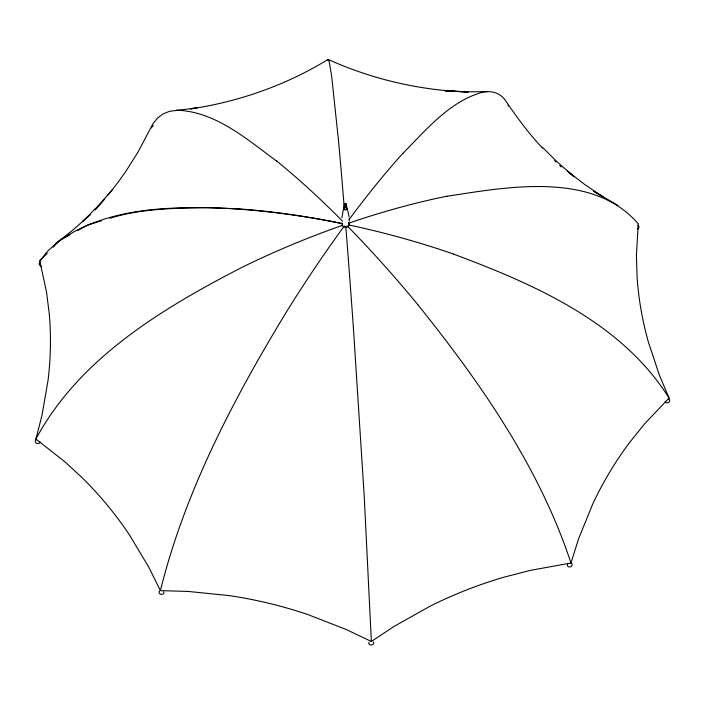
<?xml version="1.0" encoding="UTF-8"?>
<svg xmlns="http://www.w3.org/2000/svg" width="705" height="705" viewBox="0 0 705 705"><rect width="100%" height="100%" fill="white"/><g stroke="black" fill="none" stroke-linecap="round" stroke-linejoin="round"><path stroke-width="1.06" d="M341.907 217.827L343.388 209.235M446.944 196.263C506.587 187.186 592.614 170.698 638.236 223.802L636.412 255.466L637.073 276.827A427.882 334.047 25.2 0 0 648.406 342.163L659.545 375.553L669.08 398.078L644.44 424.013L629.583 442.511A502.304 415.959 40.8 0 0 592.693 504.128L578.655 538.602L570.971 563.031L530.768 570.283L504.754 576.972A558.201 494.011 65.9 0 0 430.094 606.212L394.509 626.146L371.359 641.479L346.076 629.433L307.688 614.504A563.048 502.568 -73.9 0 0 228.808 595.558L188.094 591.433L160.387 590.631C184.922 491.658 232.932 400.184 285.472 313.505M160.387 590.631L148.878 567.331L129.412 534.848A514.932 431.663 -45.9 0 0 82.688 478.263L64.825 461.74L35.902 439.048L42 415.28L48.028 380.462A440.555 347.036 -29.2 0 0 49.244 313.707L46.565 292.275L39.771 260.841L47.808 250.98L56.77 242.749M327.552 60.304L328.318 59.52L329.217 61.828L331.623 75.911L338.462 140.26A374.963 9.086 86.3 0 1 344.348 208.645M345.335 204.406L345.617 203.445L345.644 204.071M35.902 439.048C79.409 357.92 163.022 308.111 242.159 267.257A373.192 150.491 -24 0 1 342.815 225.239M112.633 189.345L98.224 205.825L82.459 221.775L90.108 214.734L73.505 229.53L55.554 243.745M402.863 153.408C426.102 129.958 449.349 101.538 482.396 92.24C487.86 91.148 493.844 91.43 498.77 94.276C501.096 95.607 503.114 97.422 504.798 99.511C515.443 115.285 526.609 130.769 539.501 144.825A370.539 278.687 13.4 0 0 542.427 148.032M47.209 253.262L39.771 260.841L41.383 259.572M53.148 247.199L59.846 240.379L70.095 234.721M58.022 241.762C110.024 204.679 178.673 206.186 239.559 208.971M77.55 230.597L87.808 224.939L101.511 220.824M345.089 205.79C342.868 207.411 347.706 207.464 345.802 205.851M109.945 218.286C141.22 208.469 174.532 208.266 207.014 207.517C252.522 208.865 297.774 214.505 342.366 223.626M107.847 195.303A378.708 286.274 -16.9 0 0 126.829 169.808L138.224 151.742L152.853 123.877L157.647 117.938L163.031 113.937L169.544 111.302L197.074 107.847L190.491 108.931C239.048 101.731 286.221 85.111 328.089 59.405C372.073 79.295 419.942 90.416 468.19 92.002L445.331 90.769L449.869 90.989M176.188 110.218C215.096 111.082 246.856 139.282 276.633 161.057M486.899 91.676L465.952 91.809L445.331 90.769M453.571 254.108C533.949 284.124 621.669 322.238 669.08 398.078M617.985 205.499L593.733 191.258L603.172 196.995L584.692 184.454L567.419 171.174L574.17 176.744L557.576 162.273L542.207 147.125M418.206 305.15C480.713 383.079 539.404 467.318 570.971 563.031M347.371 209.059L349.063 216.691M353.416 328.318L364.203 495.765L371.359 641.479M349.134 218.101L349.204 221.15M41.242 266.199A2.256 1.983 30.7 0 1 40.546 262.189M39.903 441.735A2.371 1.939 22.1 0 1 38.176 443.612A2.371 1.939 22.1 0 1 35.479 442.176A2.371 1.939 22.1 0 1 36.325 439.814M163.648 591.803A2.459 1.886 10.9 0 1 162.82 594.183A2.459 1.886 10.9 0 1 159.603 593.584A2.459 1.886 10.9 0 1 159.682 591.054M373.262 641.929A2.485 1.868 -2 0 1 373.033 644.379A2.485 1.868 -2 0 1 369.781 644.599A2.485 1.868 -2 0 1 369.094 642.211M571.429 563.462A2.45 1.895 -14.6 0 1 571.702 566.018A2.45 1.895 -14.6 0 1 568.503 566.794A2.45 1.895 -14.6 0 1 567.631 564.388M668.692 399.012A2.353 1.948 -25.5 0 1 668.64 402.396A2.353 1.948 -25.5 0 1 665.176 401.392M637.646 225.292A2.238 1.992 -33.6 0 1 637.673 229.09M507.97 105.283A2.133 2.027 -38.5 0 1 508.331 106.067M151.76 128.019A2.15 2.018 36.4 0 1 153.39 125.675M345.767 226.261A375.219 9.095 86.3 0 1 353.425 328.301M347.107 225.794A374.302 102.56 52.7 0 1 418.224 305.124M348.526 224.886A373.033 155.937 15.4 0 1 453.597 254.064M348.402 223.309A373.104 150.421 -24 0 1 446.97 196.21M276.616 160.987A374.099 102.463 52.7 0 1 342.612 221.238M239.533 208.918A372.971 155.893 15.5 0 1 342.692 223.661M285.454 313.478A374.549 88.01 -60.5 0 1 344.366 225.961M349.336 219.229A374.329 87.913 -60.5 0 1 402.881 153.346M561.198 166.944A370.539 278.687 13.4 0 1 559.726 165.552M556.078 162.053A370.539 278.687 13.4 0 1 554.641 160.643M104.622 199.198A378.708 286.274 -16.9 0 1 95.21 209.975M345.847 207.217A78.37 10.452 -78.7 0 1 345.82 206.953L345.82 206.953A1.771 1.498 -0.8 0 1 346.816 209.279A1.771 1.498 -0.8 0 1 343.89 209.209A1.771 1.498 -0.8 0 1 345.071 206.935M345.802 205.314A1.41 1.199 -0.8 0 1 346.596 207.032A1.41 1.199 -0.8 0 1 344.454 207.376A1.41 1.199 -0.8 0 1 344.472 205.534M345.785 207.402A1.278 1.084 -0.8 0 1 346.411 209.085A1.278 1.084 -0.8 0 1 344.322 209.041A1.278 1.084 -0.8 0 1 345.071 207.385M348.596 222.436A3.64 3.102 -0.8 0 1 345.979 227.31A3.64 3.102 -0.8 0 1 342.269 223.009M344.71 205.261A1.181 0.996 -0.8 0 0 346.507 204.441A1.181 0.996 -0.8 0 0 344.771 203.534A1.181 0.996 -0.8 0 0 344.71 205.261"/></g></svg>
